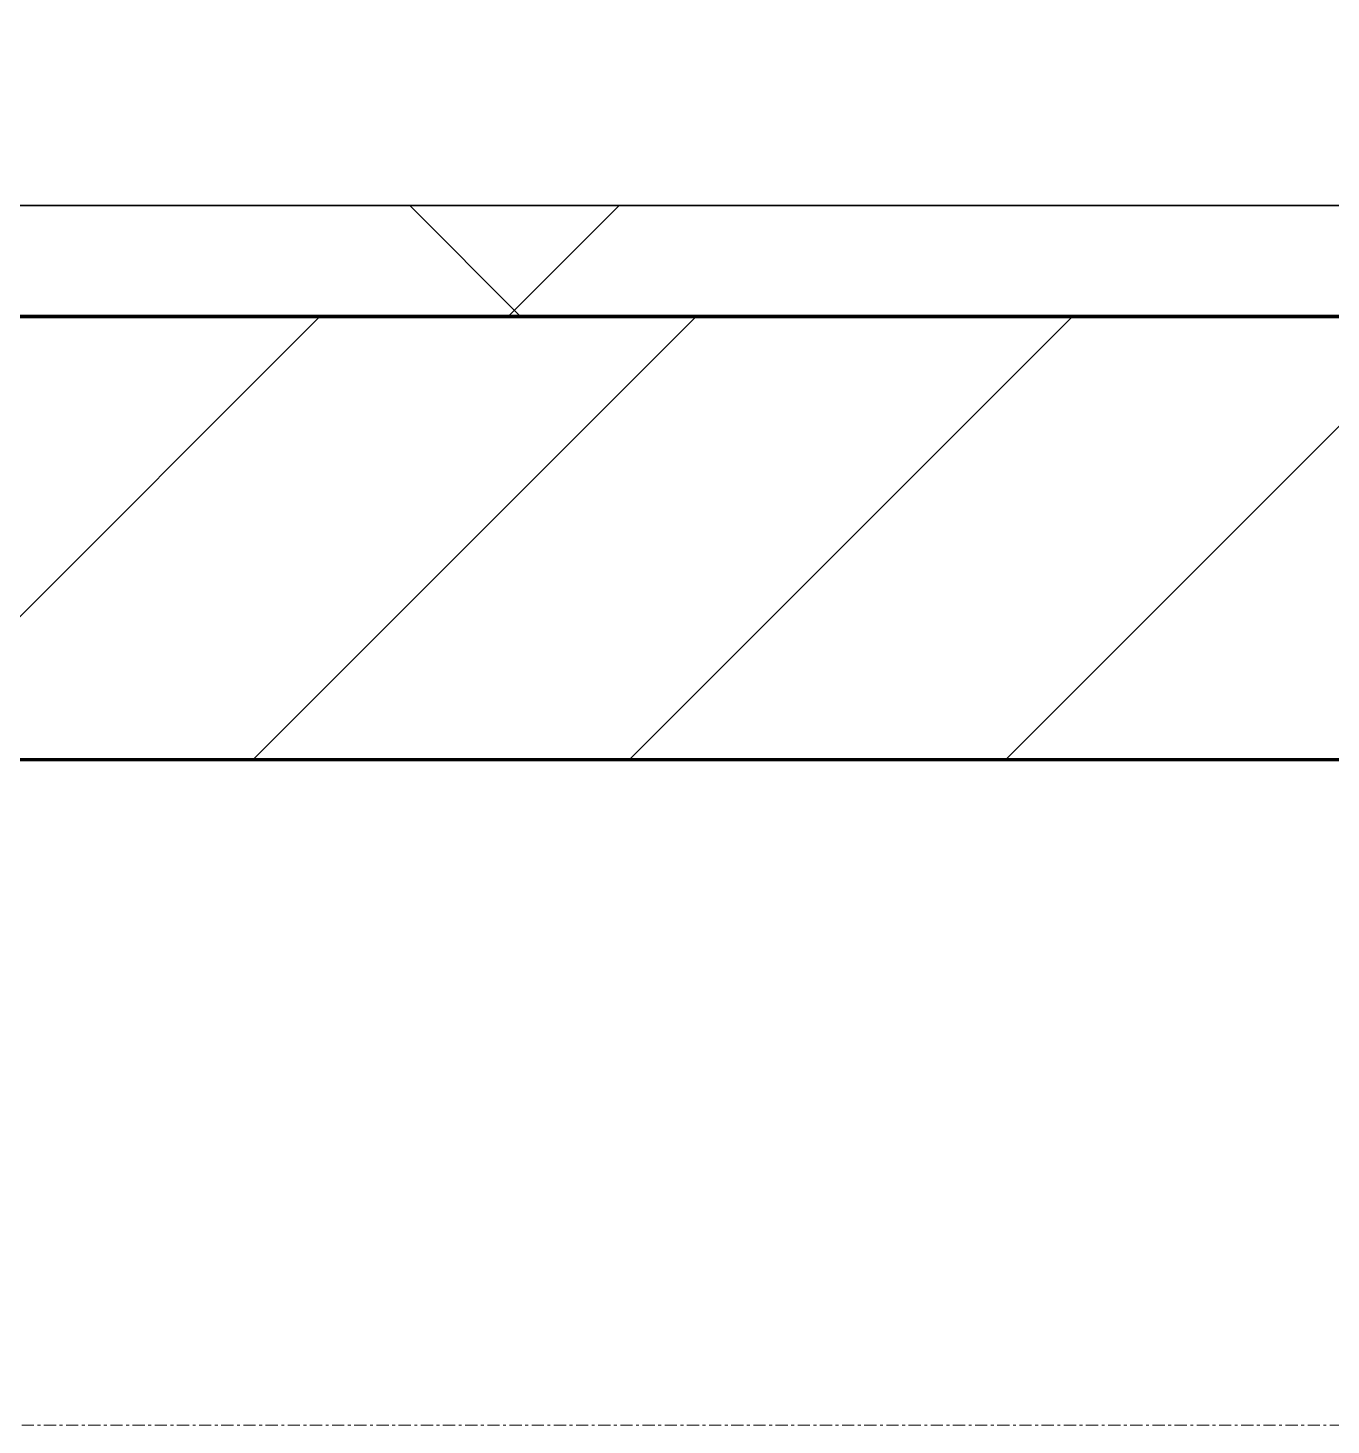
# Model space of a CAD drawing. Header units: millimetres. Extents: x -853432 to -773672, y -18171 to 22484.
# Drawn here: x -780865 to -780277, y -4321 to -3691 of the extents above; entities that cross this region are included whole.
import ezdxf
from ezdxf.xclip import XClip

# ---------------------------------------------------------------- set-up
doc = ezdxf.new("R2010")
doc.units = ezdxf.units.MM
doc.header["$XCLIPFRAME"] = 0
doc.linetypes.add('DPA_Grid _ Level 100', pattern=[10, 5.5, -1.6, 1.3, -1.6])
for name, color, linetype, lineweight in [('A-GLAZ-CURT', 2, 'Continuous', 9), ('A-WALL', 5, 'Continuous', 35), ('A-WALL-FNSH', 2, 'Continuous', 35), ('A-WALL-PATT', 1, 'Continuous', 35), ('S-GRID', 251, 'Continuous', 9)]:
    doc.layers.add(name, color=color, linetype=linetype, lineweight=lineweight)
doc.layers.add('A11_ALU.SOLID SHEET', color=2, linetype='Continuous')

# ---------------------------------------------------------------- blocks, each defined once
blk = doc.blocks.new('*U2464')
at = {"layer": 'S-GRID', "linetype": 'DPA_Grid _ Level 100'}
blk.add_line((57000, -7900), (-16649.52, -7900), dxfattribs=at)
blk = doc.blocks.new('PPLS-PP19_Custom Tile Pattern - Custom Tile Pattern-V177-4251-01 ENLARGED CONCOURSE LEVEL - REFLECTED CEILING PLAN - SHEET 2')
at = {"layer": 'A-GLAZ-CURT'}
for p, q in [((-300, 0), (300, 0)), ((300, 0), (-300, 0)), ((195.99, 0), (213.31, 0)), ((213.31, 0), (195.99, 0)), ((230.06, 0), (300, 0)), ((-300, -50), (300, -50)), ((300, -50), (-300, -50))]:
    blk.add_line(p, q, dxfattribs=at)
at = {"layer": 'A-GLAZ-CURT', "flags": 128}
for points in [[(-187.54, 0), (-181.38, 0), (-175.58, 0), (-170.25, 0), (-165.64, 0), (-162.01, 0), (-159.53, 0), (-157.46, 0), (-154.52, 0), (-149.42, 0), (-141.84, 0), (-132.81, 0), (-126.08, 0)], [(-125.17, 0), (-128.55, 0), (-134.16, 0), (-140.03, 0), (-145.5, 0), (-150.63, 0), (-155.53, 0), (-160.27, 0), (-164.95, 0), (-169.65, 0), (-174.47, 0), (-179.49, 0), (-184.81, 0), (-190.44, 0)]]:
    blk.add_lwpolyline(points, dxfattribs=at)
at = {"layer": 'A-GLAZ-CURT'}
for points, knots in [([(-300, 0), (-284.65, 0), (-236.57, 0), (-174.61, 0), (-129.95, 0), (-110.8, 0), (-99.5, 0), (-91.46, 0)], [-5323.127839, -5323.127839, -5323.127839, -5323.127839, -4502.809032, -2700.551212, -1002.059161, -460.363443, 0, 0, 0, 0]), ([(-163.62, 0), (-179.19, 0), (-215.5, 0), (-262.56, 0), (-294.48, 0), (-300, 0)], [-16345.600353, -16345.600353, -16345.600353, -16345.600353, -15131.813646, -13729.592194, -13439.944408, -13439.944408, -13439.944408, -13439.944408]), ([(-137.88, 0), (-140.56, 0), (-147.66, 0), (-147.69, 0), (-158.72, 0), (-174.02, 0), (-185.59, 0), (-209.77, 0), (-232.01, 0), (-255.22, 0), (-262.59, 0), (-264.9, 0), (-265.4, 0)], [-3187.727384, -3187.727384, -3187.727384, -3187.727384, -2919.378265, -2477.344047, -2237.412286, -2029.680487, -1755.085331, -1400.429864, -858.079193, -543.655514, -208.940337, 0, 0, 0, 0]), ([(-258.6, 0), (-257.91, 0), (-254.26, 0), (-241.25, 0), (-225.99, 0), (-213.1, 0), (-200.2, 0), (-185.8, 0), (-173.72, 0), (-164.38, 0), (-163.35, 0)], [-5722.54675, -5722.54675, -5722.54675, -5722.54675, -5657.471696, -5413.335975, -5017.494783, -4832.723979, -4666.091899, -4349.945572, -4000.813434, -3955.854465, -3955.854465, -3955.854465, -3955.854465]), ([(-163.32, 0), (-168.35, 0), (-179.4, 0), (-199.46, 0), (-216.65, 0), (-231.26, 0), (-233.46, 0), (-234, 0)], [-2034.894349, -2034.894349, -2034.894349, -2034.894349, -1763.376603, -1422.553702, -978.033455, -846.069444, -682.911962, -682.911962, -682.911962, -682.911962]), ([(-223.63, 0), (-219.39, 0), (-206.17, 0), (-188.58, 0), (-172.91, 0), (-165.54, 0), (-163.36, 0)], [-5463.295695, -5463.295695, -5463.295695, -5463.295695, -5161.076232, -4739.070012, -4465.409639, -4350.402127, -4350.402127, -4350.402127, -4350.402127]), ([(-163.32, 0), (-159.53, 0), (-149.96, 0), (-136.84, 0), (-127.33, 0), (-124.19, 0), (-123.43, 0), (-123.28, 0)], [-4349.577264, -4349.577264, -4349.577264, -4349.577264, -4149.119819, -3839.893365, -3647.167523, -3488.92562, -3439.852845, -3439.852845, -3439.852845, -3439.852845]), ([(-94.36, 0), (-105.96, 0), (-127.7, 0), (-153.29, 0), (-163.31, 0)], [-18464.829036, -18464.829036, -18464.829036, -18464.829036, -17136.203329, -16353.683282, -16353.683282, -16353.683282, -16353.683282]), ([(-133.82, 0), (-135.51, 0), (-137.8, 0), (-149.31, 0), (-156.48, 0), (-161.34, 0), (-162.55, 0)], [-2731.647847, -2731.647847, -2731.647847, -2731.647847, -2418.507304, -2308.929706, -2113.765672, -2048.735886, -2048.735886, -2048.735886, -2048.735886]), ([(-152.35, 0), (-151.03, 0), (-147.71, 0), (-143.57, 0), (-138.62, 0)], [-3494.978217, -3494.978217, -3494.978217, -3494.978217, -3371.022232, -3227.460399, -3227.460399, -3227.460399, -3227.460399]), ([(-118.78, 0), (-121.86, 0), (-126.28, 0), (-136.96, 0), (-147.46, 0), (-150.03, 0), (-150.57, 0)], [-5938.474035, -5938.474035, -5938.474035, -5938.474035, -5700.061948, -5508.838257, -5298.784692, -5196.16478, -5196.16478, -5196.16478, -5196.16478]), ([(-150.34, 0), (-150.07, 0), (-147.75, 0), (-142.6, 0), (-127.26, 0), (-107.3, 0), (-90.42, 0), (-75.26, 0), (-68.41, 0), (-65.12, 0), (-63.63, 0)], [-4948.728362, -4948.728362, -4948.728362, -4948.728362, -4883.323924, -4440.880425, -4054.690705, -3793.097032, -3402.597032, -3144.956779, -3050.982048, -2969.237017, -2969.237017, -2969.237017, -2969.237017]), ([(-26.75, 0), (-27.82, 0), (-36.18, 0), (-53.55, 0), (-78.2, 0), (-110.94, 0), (-130.52, 0), (-147.74, 0), (-149.07, 0)], [-8718.362214, -8718.362214, -8718.362214, -8718.362214, -8532.293389, -8073.216054, -7508.296369, -7004.680444, -6449.282163, -6277.220794, -6277.220794, -6277.220794, -6277.220794]), ([(-148.23, 0), (-146.94, 0), (-140.15, 0), (-137.28, 0), (-133.93, 0), (-128.78, 0), (-126.5, 0)], [-6162.058746, -6162.058746, -6162.058746, -6162.058746, -6017.569127, -5560.701257, -5364.112219, -5231.017328, -5231.017328, -5231.017328, -5231.017328]), ([(-94.36, 0), (-96.96, 0), (-107.26, 0), (-122.65, 0), (-139.03, 0), (-146.11, 0), (-146.95, 0)], [-1522.609175, -1522.609175, -1522.609175, -1522.609175, -1374.161226, -945.742622, -741.901385, -489.130243, -489.130243, -489.130243, -489.130243]), ([(-146.69, 0), (-146.59, 0), (-145.49, 0), (-135.69, 0), (-128.29, 0), (-125.15, 0)], [-420.34245, -420.34245, -420.34245, -420.34245, -406.956646, -290.263673, 0, 0, 0, 0]), ([(-127.41, 0), (-131.63, 0), (-133.16, 0), (-134.09, 0), (-134.15, 0)], [-8540.990293, -8540.990293, -8540.990293, -8540.990293, -8266.114998, -8246.473386, -8246.473386, -8246.473386, -8246.473386]), ([(-134.15, 0), (-133.32, 0), (-130.31, 0), (-117.33, 0), (-92.04, 0), (-74.02, 0), (-62.74, 0), (-60.36, 0), (-59.97, 0)], [-7657.439573, -7657.439573, -7657.439573, -7657.439573, -7293.749979, -6839.55839, -6236.997189, -5713.340575, -5140.470607, -5006.787413, -5006.787413, -5006.787413, -5006.787413]), ([(-120.13, 0), (-120.14, 0), (-120.24, 0), (-121.3, 0), (-129.25, 0), (-133.82, 0)], [-2933.992132, -2933.992132, -2933.992132, -2933.992132, -2920.575025, -2840.280255, -2731.647847, -2731.647847, -2731.647847, -2731.647847]), ([(-113.43, 0), (-113.44, 0), (-113.96, 0), (-119.73, 0), (-125.43, 0), (-127.03, 0), (-127.41, 0)], [-328.499627, -328.499627, -328.499627, -328.499627, -282.672656, -98.539552, -24.539552, 0, 0, 0, 0]), ([(-126.5, 0), (-122.44, 0), (-108.71, 0), (-86.68, 0), (-63.44, 0), (-54.4, 0), (-48.53, 0), (-30.79, 0), (-18.03, 0), (8.61, 0), (15.02, 0), (22.91, 0), (31, 0), (39.04, 0), (51.19, 0), (58.74, 0), (61.34, 0), (61.45, 0)], [-5231.017328, -5231.017328, -5231.017328, -5231.017328, -4994.692869, -4542.524482, -4008.285538, -3689.699207, -3546.54457, -3315.260113, -2864.387349, -2439.246196, -2084.094819, -1956.422387, -1818.904206, -1645.594513, -1443.202566, -1228.752106, -1120.932285, -1120.932285, -1120.932285, -1120.932285]), ([(-125.15, 0), (-124.93, 0), (-121.96, 0), (-113.01, 0), (-98.9, 0), (-85.29, 0), (-71.67, 0), (-65.93, 0), (-65.07, 0)], [-3362.7396, -3362.7396, -3362.7396, -3362.7396, -3342.215224, -3074.362186, -2902.289527, -2605.247022, -2322.099534, -2241.8264, -2241.8264, -2241.8264, -2241.8264]), ([(-122.08, 0), (-122.01, 0), (-121.69, 0), (-121.2, 0), (-120.88, 0)], [-3136.336417, -3136.336417, -3136.336417, -3136.336417, -3110.304437, -3035.164275, -3035.164275, -3035.164275, -3035.164275]), ([(-36.33, 0), (-36.43, 0), (-37.27, 0), (-45.02, 0), (-46.13, 0), (-60.59, 0), (-81.23, 0), (-99.51, 0), (-114.02, 0), (-117.28, 0), (-118.78, 0)], [-1855.773136, -1855.773136, -1855.773136, -1855.773136, -1810.870157, -1672.078046, -1405.135169, -1060.00838, -740.068933, -229.489605, -116.330425, 0, 0, 0, 0]), ([(-117.74, 0), (-117.19, 0), (-114.78, 0), (-113.43, 0), (-113.43, 0)], [-821.249067, -821.249067, -821.249067, -821.249067, -394.672656, -330.879064, -330.879064, -330.879064, -330.879064]), ([(-36.62, 0), (-36.62, 0), (-40.35, 0), (-44.32, 0), (-58.97, 0), (-85.2, 0), (-107.61, 0), (-116.56, 0), (-117.56, 0)], [-4069.478503, -4069.478503, -4069.478503, -4069.478503, -3858.647035, -3538.256648, -2842.901703, -2193.204658, -1433.981041, -985.49888, -985.49888, -985.49888, -985.49888]), ([(-115.82, 0), (-114.96, 0), (-110.41, 0), (-96.78, 0), (-71.33, 0), (-42.53, 0), (-12.78, 0), (4.23, 0), (9.64, 0), (10.14, 0), (10.18, 0)], [-5724.064692, -5724.064692, -5724.064692, -5724.064692, -5430.283136, -5103.229623, -4799.173296, -4065.652676, -3589.737505, -3285.047089, -3066.359526, -3044.715262, -3044.715262, -3044.715262, -3044.715262]), ([(9.32, 0), (9.08, 0), (7.65, 0), (2.57, 0), (-12.23, 0), (-25.64, 0), (-40, 0), (-56.24, 0), (-75.59, 0), (-94, 0), (-112.01, 0), (-114.94, 0), (-115.63, 0)], [-2922.926651, -2922.926651, -2922.926651, -2922.926651, -2882.788014, -2720.818881, -2518.50168, -2125.455881, -1792.521578, -1466.981642, -1208.454564, -789.402658, -501.969187, -243.577221, -243.577221, -243.577221, -243.577221]), ([(-72.93, 0), (-75.51, 0), (-82.19, 0), (-90.07, 0), (-94.06, 0)], [-19442.345229, -19442.345229, -19442.345229, -19442.345229, -18935.241197, -18476.414712, -18476.414712, -18476.414712, -18476.414712]), ([(-91.46, 0), (-90.09, 0), (-84.7, 0), (-77.43, 0), (-72.73, 0), (-72.64, 0), (-72.64, 0)], [-19832.387487, -19832.387487, -19832.387487, -19832.387487, -19753.885894, -19541.04734, -19478.625389, -19471.062469, -19471.062469, -19471.062469, -19471.062469]), ([(-63.96, 0), (-64.13, 0), (-72.5, 0), (-80.63, 0), (-86.16, 0)], [-2171.769325, -2171.769325, -2171.769325, -2171.769325, -2007.031671, -1681.3698, -1681.3698, -1681.3698, -1681.3698]), ([(-29.03, 0), (-33.97, 0), (-43.74, 0), (-56.37, 0), (-71.66, 0), (-77.83, 0), (-82.66, 0), (-83.28, 0), (-83.28, 0)], [-2680.714891, -2680.714891, -2680.714891, -2680.714891, -2413.671296, -2161.752162, -2006.592567, -1646.621388, -1424.436217, -1393.971743, -1393.971743, -1393.971743, -1393.971743]), ([(-83.28, 0), (-83.28, 0), (-82.91, 0), (-76.14, 0), (-62.97, 0), (-48.14, 0), (-36.49, 0), (-33.57, 0), (-29.94, 0), (-28.57, 0)], [-1393.4169, -1393.4169, -1393.4169, -1393.4169, -1353.722004, -1274.333717, -1073.56893, -651.549973, -296.515819, -83.513472, 0, 0, 0, 0]), ([(-66.39, 0), (-66.39, 0), (-63.63, 0), (-53.63, 0), (-34.42, 0), (-29.82, 0), (-29.19, 0)], [-2493.31794, -2493.31794, -2493.31794, -2493.31794, -2315.303971, -1809.437387, -963.711516, -666.19313, -666.19313, -666.19313, -666.19313]), ([(-25.43, 0), (-34.67, 0), (-51.18, 0), (-65.77, 0), (-66.37, 0), (-66.38, 0)], [-3489.878506, -3489.878506, -3489.878506, -3489.878506, -2981.410125, -2542.574734, -2498.224237, -2498.224237, -2498.224237, -2498.224237]), ([(-63.63, 0), (-61.49, 0), (-57.39, 0), (-54.49, 0), (-45.2, 0), (-40.79, 0), (-40.46, 0), (-40.44, 0)], [-2969.237017, -2969.237017, -2969.237017, -2969.237017, -2851.217951, -2734.127174, -2474.780881, -2410.990208, -2350.645972, -2350.645972, -2350.645972, -2350.645972]), ([(-58.83, 0), (-58.37, 0), (-57.29, 0), (-54.23, 0), (-46.33, 0), (-42.62, 0), (-41.76, 0)], [-4859.52896, -4859.52896, -4859.52896, -4859.52896, -4680.891996, -4469.85053, -4321.566175, -4270.495146, -4270.495146, -4270.495146, -4270.495146]), ([(-51.83, 0), (-51.83, 0), (-51.78, 0), (-47.4, 0), (-46.01, 0), (-40.22, 0), (-36.78, 0)], [-632.814994, -632.814994, -632.814994, -632.814994, -627.965721, -508.377888, -260.442412, 0, 0, 0, 0]), ([(42.84, 0), (40.22, 0), (33.65, 0), (24.07, 0), (12.82, 0), (-2.9, 0), (-20.62, 0), (-32.81, 0), (-44.85, 0), (-51.43, 0), (-51.79, 0)], [-2450.661347, -2450.661347, -2450.661347, -2450.661347, -2313.748533, -2106.613311, -1925.670641, -1617.263037, -1290.787923, -1039.307308, -819.71621, -644.910881, -644.910881, -644.910881, -644.910881]), ([(-41.76, 0), (-39.9, 0), (-37.72, 0), (-36.92, 0), (-36.77, 0)], [-4270.495146, -4270.495146, -4270.495146, -4270.495146, -4161.040818, -4106.245333, -4106.245333, -4106.245333, -4106.245333]), ([(-36.29, 0), (-36.29, 0), (-34.66, 0), (-28.88, 0), (-26.95, 0), (-26.54, 0)], [-9150.272121, -9150.272121, -9150.272121, -9150.272121, -9057.163041, -8919.836787, -8834.607043, -8834.607043, -8834.607043, -8834.607043]), ([(30.82, 0), (29.27, 0), (20.14, 0), (3.54, 0), (-16.58, 0), (-34.76, 0), (-36.04, 0)], [-10462.034656, -10462.034656, -10462.034656, -10462.034656, -10363.088938, -9884.23066, -9424.652049, -9182.880979, -9182.880979, -9182.880979, -9182.880979]), ([(-33.34, 0), (-33.34, 0), (-32.93, 0), (-31.16, 0), (-30.52, 0)], [-2415.024266, -2415.024266, -2415.024266, -2415.024266, -2357.633367, -2323.618664, -2323.618664, -2323.618664, -2323.618664]), ([(70.61, 0), (66.16, 0), (55.8, 0), (39.61, 0), (24.74, 0), (2.64, 0), (-17.84, 0), (-30.57, 0), (-31.82, 0), (-32, 0)], [-4647.237329, -4647.237329, -4647.237329, -4647.237329, -4326.416877, -4098.545751, -3766.694881, -3333.063701, -2994.501669, -2698.150104, -2614.070998, -2614.070998, -2614.070998, -2614.070998]), ([(-30.76, 0), (-30.73, 0), (-30.34, 0), (-28.4, 0), (-25.83, 0)], [-54176.191683, -54176.191683, -54176.191683, -54176.191683, -54157.274271, -53946.991625, -53946.991625, -53946.991625, -53946.991625]), ([(-25.57, 0), (-26.05, 0), (-27.88, 0), (-29.52, 0), (-30.21, 0)], [-54519.99177, -54519.99177, -54519.99177, -54519.99177, -54461.685999, -54290.791712, -54290.791712, -54290.791712, -54290.791712]), ([(8.33, 0), (8.19, 0), (7.18, 0), (0.32, 0), (-13.89, 0), (-24.92, 0), (-29.03, 0)], [-3574.286521, -3574.286521, -3574.286521, -3574.286521, -3526.962355, -3285.499107, -2903.012179, -2680.714891, -2680.714891, -2680.714891, -2680.714891]), ([(-28.98, 0), (-28.66, 0), (-27.39, 0), (-24.45, 0), (-22.56, 0)], [-166.548282, -166.548282, -166.548282, -166.548282, -102.06493, 0, 0, 0, 0]), ([(-28.57, 0), (-26.93, 0), (-20.29, 0), (-11.45, 0), (2.08, 0), (13.15, 0), (21.24, 0), (24.62, 0), (24.72, 0), (24.72, 0)], [-5361.429781, -5361.429781, -5361.429781, -5361.429781, -5261.36855, -5050.479954, -4785.90057, -4596.498881, -4445.288762, -4384.376941, -4376.041937, -4376.041937, -4376.041937, -4376.041937]), ([(-25.47, 0), (-23.1, 0), (-19.61, 0), (-15.75, 0), (-15.19, 0)], [-53937.470034, -53937.470034, -53937.470034, -53937.470034, -53749.15266, -53717.791567, -53717.791567, -53717.791567, -53717.791567]), ([(-13, 0), (-14.35, 0), (-17.39, 0), (-23.28, 0), (-25.43, 0)], [-55207.591944, -55207.591944, -55207.591944, -55207.591944, -54789.006179, -54526.025405, -54526.025405, -54526.025405, -54526.025405]), ([(-25.43, 0), (-24.04, 0), (-15.75, 0), (5.99, 0), (22.06, 0), (36.18, 0), (40.64, 0), (42.94, 0)], [-2226.226818, -2226.226818, -2226.226818, -2226.226818, -2142.497158, -1716.209403, -1206.526904, -1089.329421, -968.174444, -968.174444, -968.174444, -968.174444]), ([(-25.4, 0), (-24.28, 0), (-14.75, 0), (7.29, 0), (30.54, 0), (43.52, 0)], [-5933.180103, -5933.180103, -5933.180103, -5933.180103, -5862.463379, -5340.621928, -4662.168441, -4662.168441, -4662.168441, -4662.168441]), ([(31.18, 0), (25.97, 0), (11.99, 0), (-7.07, 0), (-20.51, 0), (-25.01, 0)], [-4496.803627, -4496.803627, -4496.803627, -4496.803627, -4222.080604, -3745.412743, -3497.513932, -3497.513932, -3497.513932, -3497.513932]), ([(-22.56, 0), (-20.27, 0), (-17.03, 0), (-11.36, 0), (-7.66, 0), (-6.6, 0), (-6.44, 0)], [-56468.192263, -56468.192263, -56468.192263, -56468.192263, -56344.022017, -56303.229861, -56166.290093, -56124.392176, -56124.392176, -56124.392176, -56124.392176]), ([(-15.19, 0), (-13.07, 0), (7.48, 0), (42.82, 0), (79.54, 0), (102.59, 0), (111.35, 0)], [-461.142613, -461.142613, -461.142613, -461.142613, -429.606584, -390.253598, -346.313304, -319.001686, -319.001686, -319.001686, -319.001686]), ([(-6.54, 0), (-6.73, 0), (-7.2, 0), (-7.6, 0), (-7.79, 0)], [-56009.792147, -56009.792147, -56009.792147, -56009.792147, -55949.290093, -55895.192118, -55895.192118, -55895.192118, -55895.192118]), ([(-2.63, 0), (-2.47, 0), (-1.22, 0), (4.92, 0), (15.97, 0), (22.54, 0), (24.49, 0)], [-226.825321, -226.825321, -226.825321, -226.825321, -220.269177, -206.416616, -198.214427, -187.717507, -187.717507, -187.717507, -187.717507]), ([(103.09, 0), (101.08, 0), (86.31, 0), (63.34, 0), (35.84, 0), (12, 0), (3.08, 0), (-1.67, 0), (-2.25, 0)], [-375.435014, -375.435014, -375.435014, -375.435014, -369.147452, -330.153101, -307.516438, -285.83788, -246.234814, -234.646884, -234.646884, -234.646884, -234.646884]), ([(24.69, 0), (24.54, 0), (20.99, 0), (15.48, 0), (10.8, 0), (9.63, 0)], [-4368.572414, -4368.572414, -4368.572414, -4368.572414, -4306.476363, -4080.000647, -3772.857994, -3772.857994, -3772.857994, -3772.857994]), ([(18.16, 0), (19.15, 0), (24.25, 0), (25.66, 0), (26.12, 0)], [-5700.113719, -5700.113719, -5700.113719, -5700.113719, -5554.232259, -5302.431367, -5302.431367, -5302.431367, -5302.431367]), ([(43.44, 0), (42.84, 0), (38.82, 0), (29.53, 0), (20.67, 0), (18.85, 0), (18.16, 0)], [-6347.322254, -6347.322254, -6347.322254, -6347.322254, -6314.283804, -6135.05769, -5972.647715, -5832.674503, -5832.674503, -5832.674503, -5832.674503]), ([(27.44, 0), (27.9, 0), (29.54, 0), (38.07, 0), (53.39, 0), (71.67, 0), (84.83, 0), (86.01, 0), (92.51, 0), (94.33, 0)], [-5037.309798, -5037.309798, -5037.309798, -5037.309798, -4887.603822, -4705.298446, -4353.683244, -3960.84581, -3759.045785, -3336.541051, -2783.776468, -2783.776468, -2783.776468, -2783.776468]), ([(27.89, 0), (29.09, 0), (32.62, 0), (39.15, 0), (42.71, 0)], [-147.777612, -147.777612, -147.777612, -147.777612, -135.792042, -123.813675, -123.813675, -123.813675, -123.813675]), ([(53.18, 0), (53.06, 0), (52.22, 0), (44.99, 0), (36.46, 0), (30.82, 0)], [-622.740158, -622.740158, -622.740158, -622.740158, -566.066452, -360.610861, 0, 0, 0, 0]), ([(136.44, 0), (121.66, 0), (86.93, 0), (51.16, 0), (31.18, 0)], [-106.750556, -106.750556, -106.750556, -106.750556, -59.610984, 0, 0, 0, 0]), ([(43.24, 0), (42.39, 0), (39.73, 0), (36.02, 0), (35.54, 0), (35.54, 0)], [-329.358298, -329.358298, -329.358298, -329.358298, -326.15566, -319.318397, -317.489778, -317.489778, -317.489778, -317.489778]), ([(111.41, 0), (109.32, 0), (96.29, 0), (76.86, 0), (57.82, 0), (47.77, 0), (44.64, 0), (43.49, 0)], [-410.537058, -410.537058, -410.537058, -410.537058, -401.860199, -357.622665, -341.267687, -334.000314, -329.669285, -329.669285, -329.669285, -329.669285]), ([(43.5, 0), (44.83, 0), (52.57, 0), (71.92, 0), (95.93, 0), (108.7, 0), (112.31, 0)], [-122.936685, -122.936685, -122.936685, -122.936685, -118.513713, -97.899267, -63.759246, -51.921864, -51.921864, -51.921864, -51.921864]), ([(43.51, 0), (44.59, 0), (48.53, 0), (57.76, 0), (64.47, 0), (72.74, 0), (75.22, 0), (76.03, 0), (76.21, 0)], [-958.285146, -958.285146, -958.285146, -958.285146, -901.315459, -753.071572, -495.328968, -421.953223, -334.951786, -290.452333, -290.452333, -290.452333, -290.452333]), ([(112.51, 0), (110.22, 0), (104.56, 0), (92.38, 0), (85.59, 0), (74.4, 0), (62.26, 0), (52.44, 0), (47.13, 0), (43.52, 0)], [-8041.402212, -8041.402212, -8041.402212, -8041.402212, -7723.759874, -7531.75727, -7135.649961, -6924.452779, -6738.82075, -6548.303034, -6348.923946, -6348.923946, -6348.923946, -6348.923946]), ([(76.63, 0), (74.8, 0), (67.65, 0), (56.2, 0), (46.82, 0), (43.52, 0)], [-3095.572228, -3095.572228, -3095.572228, -3095.572228, -2950.589685, -2634.532728, -2462.342224, -2462.342224, -2462.342224, -2462.342224]), ([(43.57, 0), (43.83, 0), (50.78, 0), (64.79, 0), (95.91, 0), (124.45, 0), (132.42, 0), (134.6, 0)], [-306.621607, -306.621607, -306.621607, -306.621607, -305.899624, -287.17622, -249.500363, -194.761443, -152.241002, -152.241002, -152.241002, -152.241002]), ([(44.6, 0), (45.94, 0), (56.42, 0), (70.92, 0), (82.12, 0), (83.66, 0)], [-4643.358341, -4643.358341, -4643.358341, -4643.358341, -4573.028122, -4094.177415, -3869.465285, -3869.465285, -3869.465285, -3869.465285]), ([(61.47, 0), (61.47, 0), (61.21, 0), (54.61, 0), (53.71, 0), (53.56, 0)], [-1113.311073, -1113.311073, -1113.311073, -1113.311073, -1096.402191, -891.204116, -747.28819, -747.28819, -747.28819, -747.28819]), ([(76.22, 0), (75.58, 0), (73.64, 0), (71.05, 0), (70.61, 0)], [-193.634889, -193.634889, -193.634889, -193.634889, -31.537676, 0, 0, 0, 0]), ([(94.4, 0), (94.4, 0), (94.64, 0), (99.11, 0), (105.9, 0), (110.42, 0), (111.57, 0)], [-2348.345796, -2348.345796, -2348.345796, -2348.345796, -2310.419338, -2233.599744, -2052.234781, -1988.411763, -1988.411763, -1988.411763, -1988.411763]), ([(129.02, 0), (129.02, 0), (124.41, 0), (122.35, 0), (114.96, 0), (108.04, 0), (103.09, 0)], [-35.386604, -35.386604, -35.386604, -35.386604, -31.430235, -22.807238, -15.488593, 0, 0, 0, 0]), ([(111.67, 0), (110.86, 0), (109.19, 0), (105.66, 0), (105.23, 0), (105.23, 0)], [-9092.110255, -9092.110255, -9092.110255, -9092.110255, -9012.77275, -8966.157302, -8929.495943, -8929.495943, -8929.495943, -8929.495943]), ([(105.26, 0), (105.52, 0), (109.64, 0), (111.59, 0), (112.42, 0)], [-8920.561005, -8920.561005, -8920.561005, -8920.561005, -8814.835624, -8663.23713, -8663.23713, -8663.23713, -8663.23713]), ([(112.46, 0), (116.34, 0), (121.64, 0), (128.63, 0), (128.95, 0)], [-51.756822, -51.756822, -51.756822, -51.756822, -39.050993, -35.895543, -35.895543, -35.895543, -35.895543]), ([(112.47, 0), (120.96, 0), (129.64, 0), (138.28, 0), (138.53, 0)], [-317.846183, -317.846183, -317.846183, -317.846183, -291.370682, -290.5735, -290.5735, -290.5735, -290.5735]), ([(112.47, 0), (114.77, 0), (122.4, 0), (139.94, 0), (163.31, 0), (185.23, 0), (193.62, 0), (194.69, 0), (194.79, 0)], [-1971.57421, -1971.57421, -1971.57421, -1971.57421, -1843.028543, -1530.39897, -1095.004608, -529.74427, -295.064701, -265.121568, -265.121568, -265.121568, -265.121568]), ([(168.37, 0), (167.68, 0), (162.47, 0), (148.13, 0), (123.58, 0), (112.48, 0)], [-543.375029, -543.375029, -543.375029, -543.375029, -530.793311, -458.593899, -412.033922, -412.033922, -412.033922, -412.033922]), ([(157.9, 0), (156.77, 0), (151.67, 0), (143.29, 0), (134.04, 0), (126.24, 0), (118.6, 0), (115.13, 0), (113.34, 0), (112.59, 0)], [-10292.955006, -10292.955006, -10292.955006, -10292.955006, -10098.273015, -9847.788484, -9677.714971, -9567.007022, -9453.21225, -9220.200448, -9126.412275, -9126.412275, -9126.412275, -9126.412275]), ([(114.39, 0), (114.2, 0), (113.77, 0), (113.25, 0), (112.96, 0)], [-8148.58938, -8148.58938, -8148.58938, -8148.58938, -8105.191388, -8062.814755, -8062.814755, -8062.814755, -8062.814755]), ([(128.58, 0), (128.8, 0), (130.16, 0), (139.26, 0), (152.67, 0), (161.24, 0), (162.19, 0), (162.75, 0)], [-633.326174, -633.326174, -633.326174, -633.326174, -627.736123, -618.981161, -602.094757, -592.980799, -581.414464, -581.414464, -581.414464, -581.414464]), ([(137.1, 0), (136, 0), (133.64, 0), (129.87, 0), (129.11, 0)], [-670.405967, -670.405967, -670.405967, -670.405967, -651.020627, -640.742133, -640.742133, -640.742133, -640.742133]), ([(193.8, 0), (193.33, 0), (190.11, 0), (183.13, 0), (171, 0), (161.95, 0), (161.28, 0), (158.35, 0), (157.85, 0), (157.77, 0)], [-11665.349007, -11665.349007, -11665.349007, -11665.349007, -11565.880756, -11105.624034, -10839.086983, -10768.332124, -10666.779182, -10580.760289, -10550.278881, -10550.278881, -10550.278881, -10550.278881]), ([(300, 0), (286.53, 0), (254.22, 0), (207.11, 0), (177.41, 0), (159.34, 0), (158.33, 0), (158.3, 0)], [-285.253232, -285.253232, -285.253232, -285.253232, -244.693688, -187.987675, -143.776725, -129.632772, -123.352749, -123.352749, -123.352749, -123.352749]), ([(159.07, 0), (159.13, 0), (160.84, 0), (165.21, 0), (174.15, 0), (185.98, 0), (208.82, 0), (219.42, 0), (230.06, 0)], [-115.643202, -115.643202, -115.643202, -115.643202, -114.681583, -87.660824, -65.295536, -41.623857, -24.459831, 0, 0, 0, 0]), ([(162.75, 0), (165.4, 0), (170.91, 0), (172.61, 0), (172.61, 0)], [-111.264224, -111.264224, -111.264224, -111.264224, -56.742688, -19.085662, -19.085662, -19.085662, -19.085662]), ([(247.1, 0), (246.76, 0), (245.04, 0), (238.34, 0), (226.56, 0), (221.1, 0), (200.27, 0), (182.99, 0), (174.27, 0), (169.67, 0), (168.99, 0)], [-9649.085549, -9649.085549, -9649.085549, -9649.085549, -9581.591397, -9406.094246, -9221.510254, -9016.44624, -8717.832359, -8253.978395, -8152.463617, -8069.855175, -8069.855175, -8069.855175, -8069.855175]), ([(215.22, 0), (214.62, 0), (210.55, 0), (203.98, 0), (187.54, 0), (175.3, 0), (169.49, 0)], [-203.825446, -203.825446, -203.825446, -203.825446, -198.527383, -184.406837, -162.427601, -142.916156, -142.916156, -142.916156, -142.916156]), ([(171.51, 0), (176.48, 0), (193.23, 0), (201.73, 0), (208.81, 0), (213.9, 0), (241.96, 0), (266.73, 0), (281.71, 0), (291.71, 0), (296.52, 0), (297.86, 0), (298.09, 0)], [-7971.819559, -7971.819559, -7971.819559, -7971.819559, -7784.112253, -7606.717214, -7289.299508, -7042.621073, -6582.165592, -6068.460911, -5766.029927, -5566.724884, -5280.360606, -5199.253518, -5199.253518, -5199.253518, -5199.253518]), ([(172.07, 0), (177.66, 0), (187.87, 0), (201.08, 0), (207.47, 0), (213.96, 0), (215.11, 0)], [-255.364076, -255.364076, -255.364076, -255.364076, -237.955587, -223.92608, -215.862851, -208.75215, -208.75215, -208.75215, -208.75215]), ([(300, 0), (288.22, 0), (262, 0), (230.43, 0), (219.94, 0), (219.02, 0)], [-12528.858583, -12528.858583, -12528.858583, -12528.858583, -11905.454923, -11162.864862, -10856.732305, -10856.732305, -10856.732305, -10856.732305]), ([(219.9, 0), (220.86, 0), (227.84, 0), (242.06, 0), (246.54, 0), (246.96, 0)], [-10670.940496, -10670.940496, -10670.940496, -10670.940496, -10511.382485, -9925.173265, -9834.877357, -9834.877357, -9834.877357, -9834.877357]), ([(284.76, 0), (284.76, 0), (285.09, 0), (287.47, 0), (293.59, 0), (297.76, 0), (300, 0)], [-4110.630118, -4110.630118, -4110.630118, -4110.630118, -4053.389046, -3959.664717, -3862.421465, -3746.95702, -3746.95702, -3746.95702, -3746.95702]), ([(297.38, 0), (295.84, 0), (291.62, 0), (285.38, 0), (284.87, 0)], [-4803.172655, -4803.172655, -4803.172655, -4803.172655, -4358.271401, -4143.037883, -4143.037883, -4143.037883, -4143.037883])]:
    blk.add_open_spline(points, degree=3, knots=knots, dxfattribs=at)
for points in [[(-163.31, 0), (-160.68, 0), (-158.28, 0), (-157.22, 0)], [(-86.16, 0), (-88.54, 0), (-90.94, 0), (-93.38, 0)], [(-39.84, 0), (-39.08, 0), (-38.11, 0), (-37.36, 0)], [(-36.78, 0), (-33.38, 0), (-29.51, 0), (-25.43, 0)], [(-30.52, 0), (-28.7, 0), (-27.06, 0), (-25.45, 0)], [(24.49, 0), (25.23, 0), (25.72, 0), (26.04, 0)], [(36.29, 0), (37.54, 0), (40.26, 0), (42.93, 0)], [(80.35, 0), (79.57, 0), (78.27, 0), (76.63, 0)], [(84.06, 0), (83.48, 0), (82.41, 0), (81.72, 0)], [(168.74, 0), (168.74, 0), (169.81, 0), (171.51, 0)], [(195.11, 0), (194.91, 0), (194.44, 0), (193.8, 0)]]:
    blk.add_open_spline(points, degree=3, dxfattribs=at)
blk = doc.blocks.new('PPLS-PP19_Custom Tile Pattern - Custom Tile Pattern-V178-4251-01 ENLARGED CONCOURSE LEVEL - REFLECTED CEILING PLAN - SHEET 2')
at = {"layer": 'A-GLAZ-CURT'}
for p, q in [((-300, 0), (300, 0)), ((300, 0), (-300, 0)), ((-293.07, 0), (-275.75, 0)), ((-275.75, 0), (-293.07, 0)), ((-222.32, 0), (-211.76, 0)), ((-211.76, 0), (-222.32, 0)), ((-211.07, 0), (-205, 0)), ((-205, 0), (-211.07, 0)), ((-300, -50), (300, -50)), ((300, -50), (-300, -50))]:
    blk.add_line(p, q, dxfattribs=at)
at = {"layer": 'A-GLAZ-CURT', "flags": 128}
for points in [[(-300, 0), (-291.56, 0), (-283.3, 0), (-275.2, 0), (-267.26, 0), (-259.45, 0), (-251.77, 0), (-244.2, 0), (-236.74, 0), (-229.36, 0), (-222.06, 0), (-214.83, 0), (-207.71, 0), (-200.76, 0), (-194.02, 0)], [(-196.37, 0), (-202.58, 0), (-209.04, 0), (-215.73, 0), (-222.63, 0), (-229.72, 0), (-236.97, 0), (-244.39, 0), (-251.96, 0), (-259.67, 0), (-267.51, 0), (-275.48, 0), (-283.55, 0), (-291.73, 0), (-300, 0)]]:
    blk.add_lwpolyline(points, dxfattribs=at)
at = {"layer": 'A-GLAZ-CURT'}
for points, knots in [([(-300, 0), (-284.65, 0), (-236.57, 0), (-185.68, 0), (-153.56, 0), (-143.85, 0)], [-5323.127839, -5323.127839, -5323.127839, -5323.127839, -4502.809032, -2700.551212, -1774.375946, -1774.375946, -1774.375946, -1774.375946]), ([(-211.88, 0), (-212.65, 0), (-234.32, 0), (-262.56, 0), (-294.48, 0), (-300, 0)], [-15183.337975, -15183.337975, -15183.337975, -15183.337975, -15131.813646, -13729.592194, -13439.944408, -13439.944408, -13439.944408, -13439.944408]), ([(-142.94, 0), (-143.69, 0), (-147.67, 0), (-147.69, 0), (-158.72, 0), (-174.02, 0), (-185.59, 0), (-209.77, 0), (-232.01, 0), (-255.22, 0), (-262.59, 0), (-264.9, 0), (-265.4, 0)], [-3008.867911, -3008.867911, -3008.867911, -3008.867911, -2919.378265, -2477.344047, -2237.412286, -2029.680487, -1755.085331, -1400.429864, -858.079193, -543.655514, -208.940337, 0, 0, 0, 0]), ([(-258.6, 0), (-257.91, 0), (-254.26, 0), (-241.25, 0), (-225.99, 0), (-215.72, 0), (-212.05, 0), (-211.78, 0)], [-5722.54675, -5722.54675, -5722.54675, -5722.54675, -5657.471696, -5413.335975, -5017.494783, -4832.723979, -4818.159888, -4818.159888, -4818.159888, -4818.159888]), ([(-143.33, 0), (-144.69, 0), (-149.86, 0), (-162.01, 0), (-177.91, 0), (-199.46, 0), (-216.65, 0), (-231.26, 0), (-233.46, 0), (-234, 0)], [-2390.191866, -2390.191866, -2390.191866, -2390.191866, -2308.929706, -2113.765672, -1763.376603, -1422.553702, -978.033455, -846.069444, -682.911962, -682.911962, -682.911962, -682.911962]), ([(-233.49, 0), (-233.44, 0), (-232.38, 0), (-230.74, 0), (-225.3, 0), (-223.63, 0)], [-455.274641, -455.274641, -455.274641, -455.274641, -440.605512, -119.536984, 0, 0, 0, 0]), ([(-223.63, 0), (-219.39, 0), (-206.17, 0), (-188.58, 0), (-169.02, 0), (-152.12, 0), (-136.84, 0), (-127.33, 0), (-124.19, 0), (-123.43, 0), (-123.28, 0)], [-5463.295695, -5463.295695, -5463.295695, -5463.295695, -5161.076232, -4739.070012, -4465.409639, -4149.119819, -3839.893365, -3647.167523, -3488.92562, -3439.852845, -3439.852845, -3439.852845, -3439.852845]), ([(-210.81, 0), (-208.3, 0), (-199.64, 0), (-185.8, 0), (-171.77, 0), (-158.7, 0), (-157.22, 0)], [-4800.794254, -4800.794254, -4800.794254, -4800.794254, -4666.091899, -4349.945572, -4000.813434, -3840.635403, -3840.635403, -3840.635403, -3840.635403])]:
    blk.add_open_spline(points, degree=3, knots=knots, dxfattribs=at)
blk.add_open_spline([(-142.82, 0), (-163.21, 0), (-186.18, 0), (-211.77, 0)], degree=3, dxfattribs=at)
blk = doc.blocks.new('*U634')
at = {"layer": 'A-GLAZ-CURT'}
for name, p in [('PPLS-PP19_Custom Tile Pattern - Custom Tile Pattern-V177-4251-01 ENLARGED CONCOURSE LEVEL - REFLECTED CEILING PLAN - SHEET 2', (55202.37, -7350)), ('PPLS-PP19_Custom Tile Pattern - Custom Tile Pattern-V178-4251-01 ENLARGED CONCOURSE LEVEL - REFLECTED CEILING PLAN - SHEET 2', (55802.37, -7350))]:
    blk.add_blockref(name, p, dxfattribs=at)
blk = doc.blocks.new('*U1213')
blk.add_lwpolyline([(22690, -750), (19166.45, -750), (19116.45, -700), (18966.44, -550), (-101025.39, -550), (-101025.39, -6704.96), (-96300, -6704.96), (-96300, -7350), (-94497.63, -7350), (17250, -7350), (17250, -6849.96), (18300, -6849.96), (22690, -6849.96)], close=True)

msp = doc.modelspace()

# ---------------------------------------------------------------- block references
at = {"layer": 'A11_ALU.SOLID SHEET'}
ref = msp.add_blockref('*U1213', (-744682.37, 3579.02), dxfattribs=at)
XClip(ref).set_block_clipping_path([(-104690.1238047112, -9620.0029952966), (-34092.6543255156, 14392.9971737705)])

# ---------------------------------------------------------------- next in the draw order: hatches: boundary and pattern name
at = {"layer": 'A-WALL-PATT', "lineweight": 9}
h = msp.add_hatch(dxfattribs=at)
h.set_pattern_fill('FP_4', color=256, style=0, pattern_type=2)
h.set_pattern_definition([(45, (0, 0), (-212.13203, 212.13203), []), (135, (0, 0), (-212.13203, -212.13203), [])])
h.paths.add_polyline_path([(-779464.45, -3820.98), (-778775.03, -3820.98), (-778775.03, -3770.98), (-827933.88, -3770.98), (-828045.79, -3820.98), (-779602.34, -3820.98)])
h.paths.add_polyline_path([(-828965.42, -3820.98), (-828156.1, -3820.98), (-828044.19, -3770.98), (-841032.37, -3770.98), (-841032.37, -3820.98), (-829103.3, -3820.98)])
h = msp.add_hatch(dxfattribs=at)
h.set_pattern_fill('FP_2', color=256, style=0, pattern_type=2)
h.set_pattern_definition([(45, (0, 0), (-84.852814, 84.852814), [])])
h.paths.add_polyline_path([(-779326.57, -4020.98), (-778775.03, -4020.98), (-778775.03, -3820.98), (-828045.79, -3820.98), (-828336.65, -3950.93), (-828355, -3909.85), (-828156.1, -3820.98), (-841232.37, -3820.98), (-841232.37, -4020.98), (-779878.11, -4020.98)])
h.paths.add_polyline_path([(-828280, -3860.98), (-828285, -3859.64), (-828288.66, -3855.98), (-828289.66, -3848.39), (-828287.07, -3844.76), (-828282.59, -3841.32), (-828280, -3840.98), (-828272.93, -3843.91), (-828270.34, -3848.39), (-828270.34, -3851.81), (-828272.93, -3858.05), (-828279.18, -3860.64)])

# ---------------------------------------------------------------- next in the draw order: linework, layer by layer
at = {"layer": 'A-WALL', "color": 7, "lineweight": 70}
for p, q in [((-781580, -3820.98), (-780380, -3820.98)), ((-780380, -3820.98), (-781580, -3820.98)), ((-780380, -3820.98), (-778775.03, -3820.98)), ((-778775.03, -3820.98), (-780380, -3820.98)), ((-780380, -4020.98), (-781580, -4020.98)), ((-778775.03, -4020.98), (-780380, -4020.98))]:
    msp.add_line(p, q, dxfattribs=at)
at = {"layer": 'A-WALL-FNSH', "color": 250}
for p, q in [((-781580, -3770.98), (-780380, -3770.98)), ((-780380, -3770.98), (-778775.03, -3770.98))]:
    msp.add_line(p, q, dxfattribs=at)

# ---------------------------------------------------------------- next in the draw order: block references
for name in ['*U2464', '*U634']:
    msp.add_blockref(name, (-835882.37, 3579.02))

doc.saveas('drawing.dxf')
